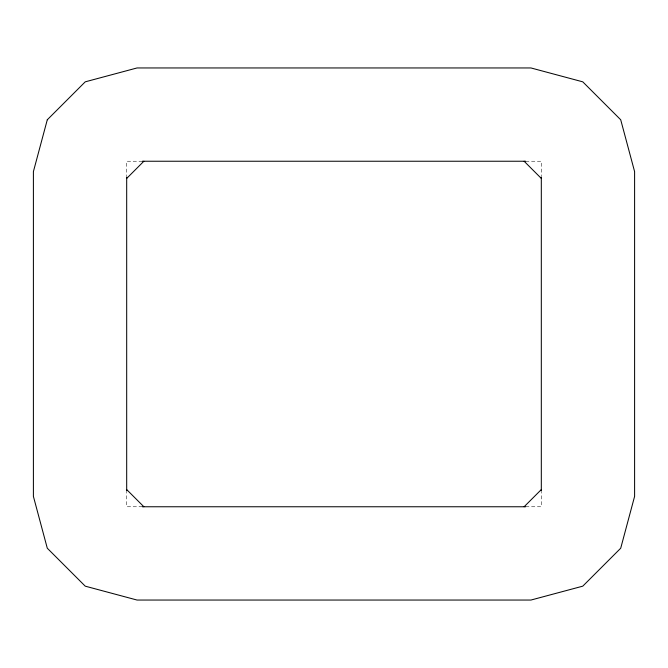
<?xml version="1.0" encoding="UTF-8"?>
<svg xmlns="http://www.w3.org/2000/svg" width="668" height="668" viewBox="0 0 668 668"><rect width="100%" height="100%" fill="white"/><g stroke="black" fill="none" stroke-linecap="round" stroke-linejoin="round"><path stroke-width="0.5" stroke-dasharray="3.34 2.5" d="M142.317 161.238L126.686 161.238L126.686 175.809M525.683 161.238L541.314 161.238L541.314 175.809M142.317 506.761L126.686 506.761L126.686 492.191M525.683 506.761L541.314 506.761L541.314 492.191"/><path stroke-width="1" d="M126.686 178.431L143.879 161.238M524.121 506.761L541.314 489.569M142.317 161.238L525.683 161.238M142.317 506.761L525.683 506.761M524.121 161.238L541.314 178.431M126.686 489.569L143.879 506.761M541.314 176.853L541.314 491.147M126.686 176.853L126.686 491.147M47.286 119.781L33.4 171.609L33.4 496.391L47.286 548.219L85.228 586.162L137.057 600.048L530.943 600.048L582.772 586.162L620.714 548.219L634.6 496.391L634.6 171.609L620.714 119.781L582.772 81.838L530.943 67.952L137.057 67.952L85.228 81.838L47.286 119.781"/></g></svg>
